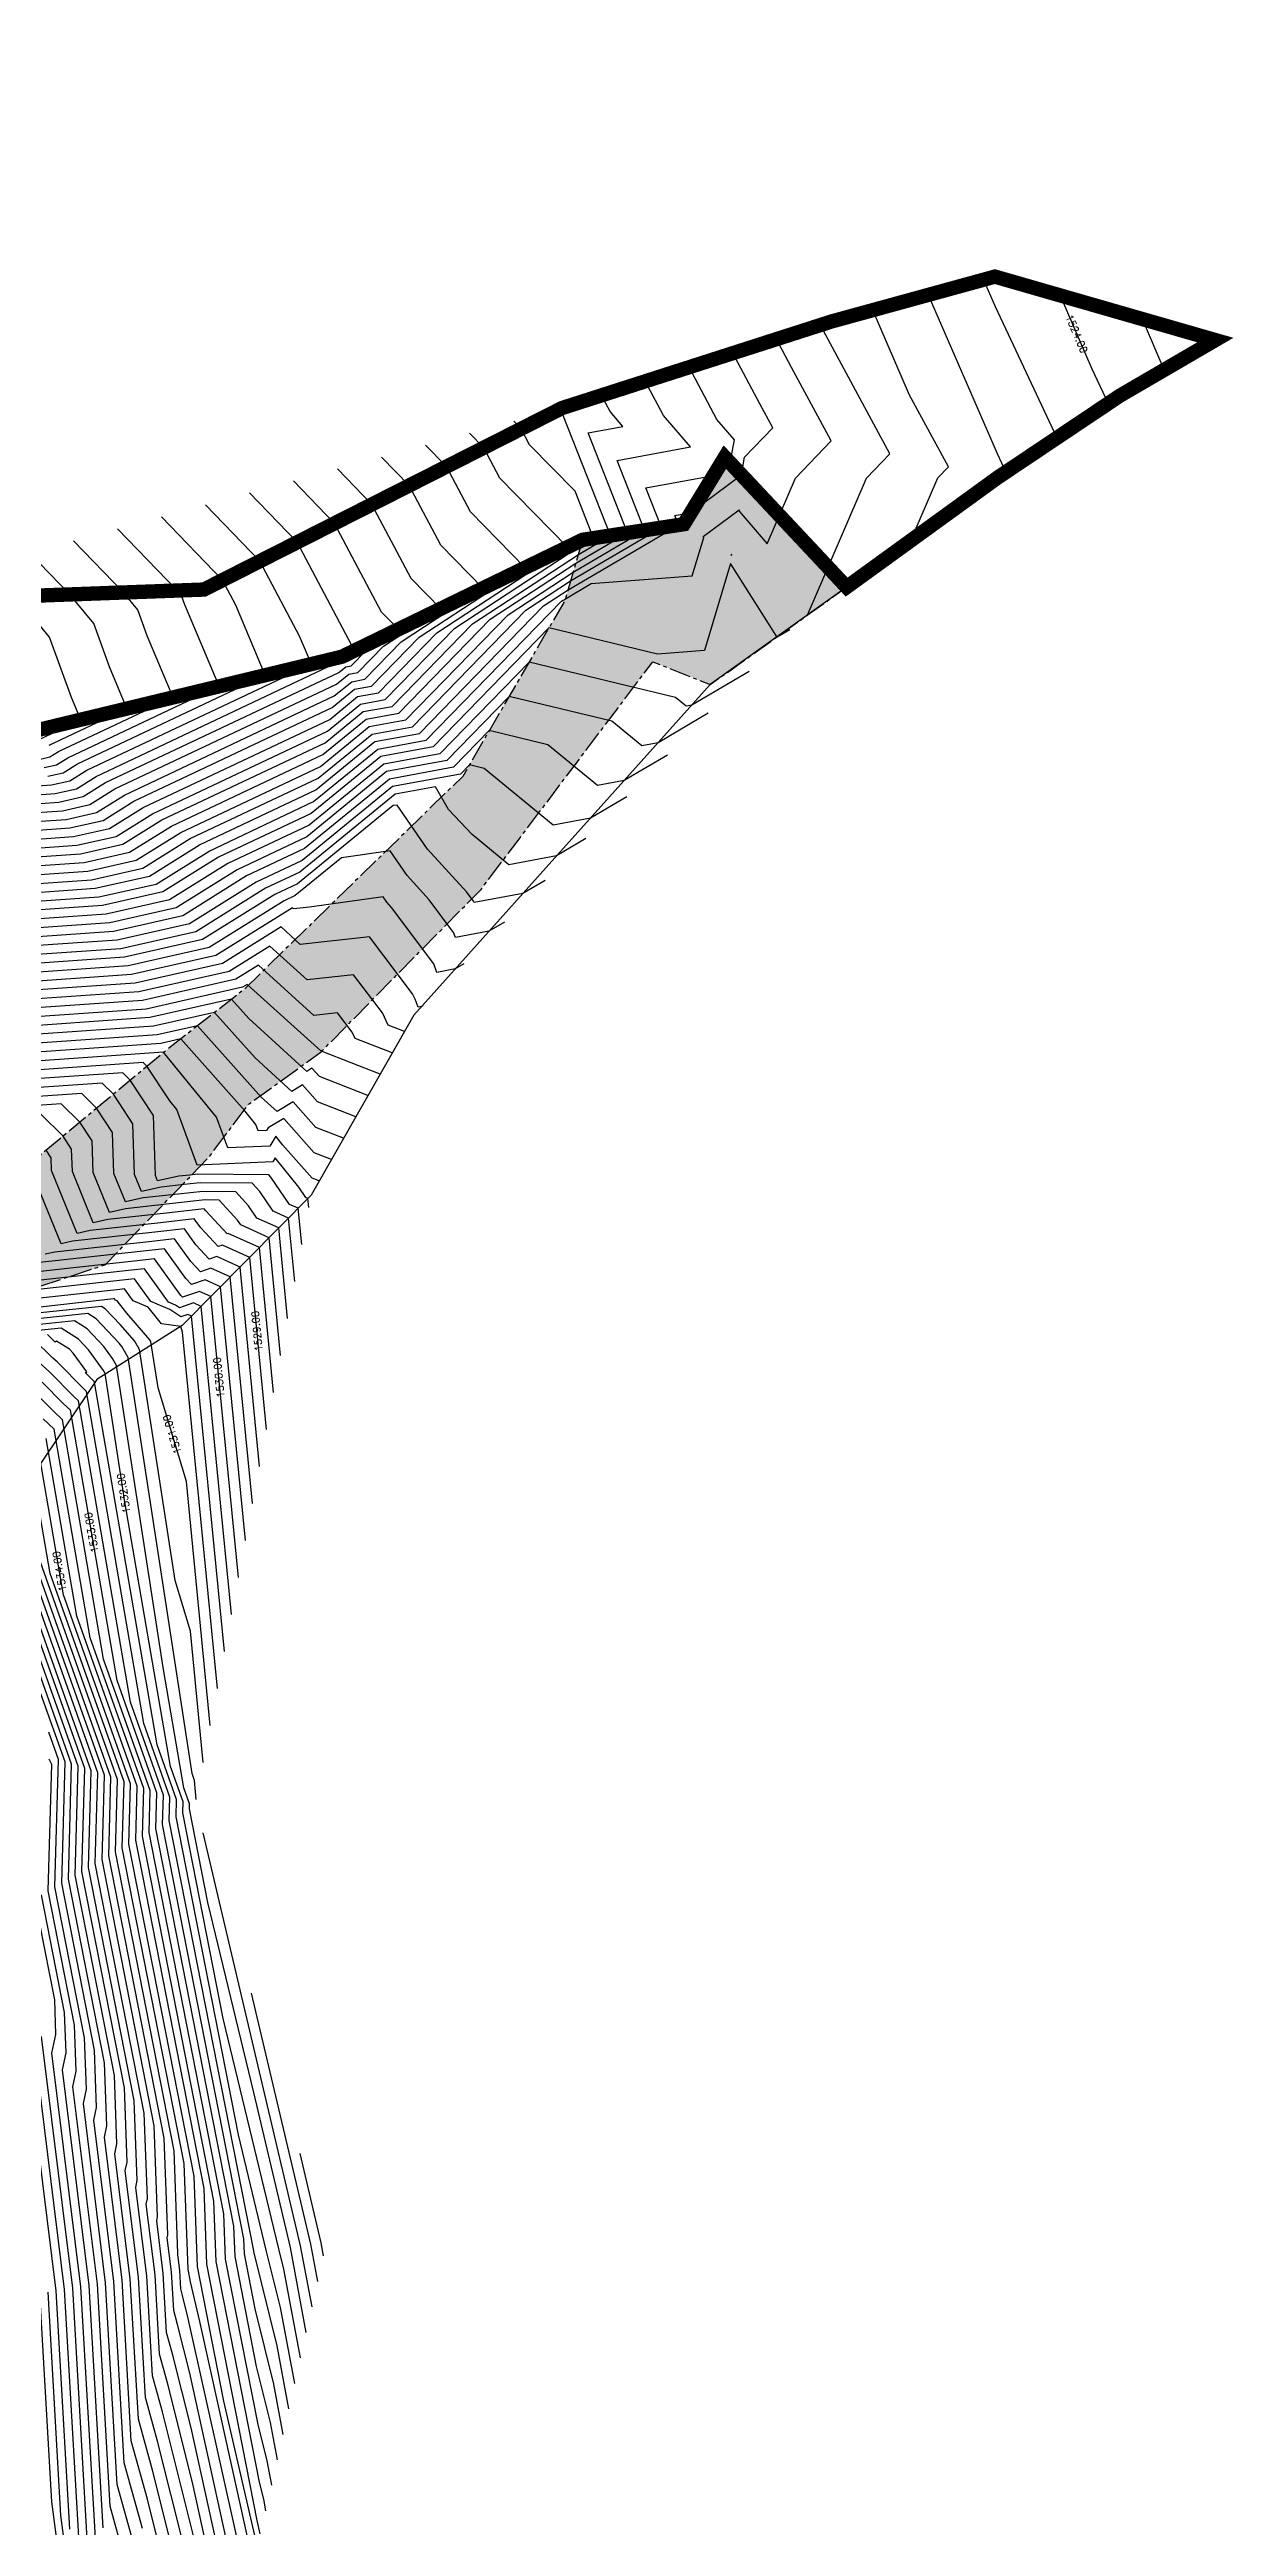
# Model space of a CAD drawing. Header units: metres. Extents: x 1097517 to 1097766, y 877052 to 877236.
# Drawn here: x 1097724.8 to 1097766.1, y 877140.7 to 877227 of the extents above; entities that cross this region are included whole.
import ezdxf

# ---------------------------------------------------------------- set-up
doc = ezdxf.new("R2010")
doc.units = ezdxf.units.M
doc.linetypes.add('CENTER2', pattern=[1.125, 0.75, -0.125, 0.125, -0.125])
doc.linetypes.add('DASHED', pattern=[0.75, 0.5, -0.25])
for name, color, linetype in [('C-TOPO-MAJR', 9, 'Continuous'), ('C-TOPO-MINR', 8, 'Continuous'), ('Via', 7, 'CENTER2')]:
    doc.layers.add(name, color=color, linetype=linetype)
doc.styles.get("Standard").update_dxf_attribs({"font": 'simplex.shx'})

msp = doc.modelspace()

# ---------------------------------------------------------------- hatches: boundary and pattern name
at = {"layer": 'Via', "transparency": 33554602}
h = msp.add_hatch(dxfattribs=at)
h.set_pattern_fill('AR-CONC', color=9, scale=0.01)
h.paths.add_polyline_path([(1097743.406, 877209.884), (1097742.789, 877207.774), (1097739.23, 877201.65), (1097731.624, 877194.237), (1097728.844, 877192.061), (1097723.938, 877187.976), (1097713.661, 877183.589), (1097708.774, 877180.942), (1097704.197, 877177.294), (1097702.283, 877175.792), (1097698.494, 877169.681), (1097697.048, 877167.117), (1097696.739, 877163), (1097696.405, 877157.375), (1097697.261, 877153.918), (1097698.725, 877142.966), (1097702.195, 877134.401), (1097704.278, 877131.959), (1097702.854, 877143.121), (1097701.527, 877147.394), (1097700.771, 877150.597), (1097699.626, 877157.377), (1097700.517, 877161.414), (1097700.209, 877165.197), (1097701.923, 877167.962), (1097702.662, 877170.388), (1097705.585, 877173.118), (1097707.902, 877176.215), (1097715.868, 877180.484), (1097721.42, 877182.884), (1097726.789, 877184.65), (1097730.424, 877188.426), (1097731.775, 877190.234), (1097734.3, 877192.055), (1097739.871, 877197.714), (1097745.847, 877205.636), (1097747.847, 877204.842), (1097752.597, 877208.238), (1097748.356, 877212.762), (1097746.929, 877210.428)])

# ---------------------------------------------------------------- linework, layer by layer
at = {"color": 7, "linetype": 'DASHED', "true_color": 0xf0f0f0, "const_width": 0.5, "elevation": 1540, "flags": 128}
msp.add_lwpolyline([(1097752.597, 877208.238), (1097757.845, 877212.044), (1097762.109, 877214.901), (1097765.432, 877216.837), (1097757.759, 877219.046), (1097752.07, 877217.484), (1097742.692, 877214.472), (1097730.221, 877208.152), (1097717.752, 877207.699), (1097699.58, 877208.171), (1097684.374, 877204.599), (1097671.585, 877204.296), (1097656.247, 877206.197), (1097634.311, 877207.796), (1097624.402, 877208.489), (1097612.512, 877219.361), (1097613.526, 877222.017), (1097614.217, 877223.918), (1097605.154, 877225.956), (1097599.413, 877226.657), (1097600.381, 877223.138), (1097605.528, 877219.999), (1097610.754, 877215.512), (1097615.313, 877211.011), (1097623.572, 877204.428), (1097634.053, 877203.423), (1097648.747, 877202.896), (1097665.209, 877201.516), (1097687.817, 877201.494), (1097702.372, 877204.916), (1097709.087, 877204.78), (1097724.138, 877203.189), (1097735.028, 877205.815), (1097743.406, 877209.884), (1097746.929, 877210.428), (1097748.356, 877212.762), (1097752.597, 877208.238)], dxfattribs=at)
at = {"color": 7, "true_color": 0xf0f0f0, "elevation": 1524.878, "flags": 128}
msp.add_lwpolyline([(1097634.053, 877203.423), (1097648.747, 877202.896), (1097665.209, 877201.516), (1097676.679, 877201.505), (1097687.817, 877201.494), (1097702.372, 877204.916), (1097709.087, 877204.78), (1097724.138, 877203.189), (1097735.028, 877205.815), (1097743.406, 877209.884), (1097746.929, 877210.428), (1097748.356, 877212.762), (1097752.597, 877208.238), (1097747.847, 877204.842), (1097737.529, 877193.34), (1097733.953, 877187.068), (1097729.469, 877182.53), (1097726.491, 877180.653), (1097717.986, 877167.963), (1097718.674, 877156.953), (1097720.55, 877148.199), (1097723.179, 877131.191)], dxfattribs=at)
at = {"layer": 'C-TOPO-MAJR', "color": 32, "linetype": 'Continuous', "lineweight": -3, "flags": 128}
for points, elevation in [([(1097760.035, 877218.391), (1097761.127, 877215.836), (1097761.696, 877214.624)], 1524), ([(1097751.221, 877207.24), (1097753.292, 877212.034), (1097754.102, 877212.874), (1097751.787, 877217.158), (1097751.68, 877217.359)], 1523), ([(1097723.658, 877198.176), (1097726.184, 877198.352), (1097727.865, 877198.732), (1097729.417, 877199.7), (1097734.281, 877201.997), (1097735.974, 877203.381), (1097737.248, 877203.615), (1097740.81, 877207.274), (1097743.077, 877208.76), (1097745.561, 877210.217), (1097744.603, 877212.648), (1097747.161, 877213.123), (1097746.222, 877214.208), (1097745.586, 877215.402)], 1522), ([(1097723.777, 877199.42), (1097725.676, 877199.552), (1097726.94, 877199.838), (1097728.107, 877200.566), (1097734.601, 877203.633), (1097735.568, 877204.424), (1097736.297, 877204.557), (1097738.333, 877206.649), (1097742.876, 877209.627), (1097740.528, 877212.027), (1097739.964, 877213.09), (1097739.473, 877213.598)], 1521), ([(1097723.896, 877200.664), (1097725.168, 877200.752), (1097726.016, 877200.944), (1097726.797, 877201.431), (1097734.921, 877205.269), (1097735.163, 877205.467), (1097735.346, 877205.5), (1097735.855, 877206.024), (1097736.993, 877206.769), (1097736.405, 877207.37), (1097734.768, 877210.456), (1097733.343, 877211.933)], 1520), ([(1097724.661, 877201.953), (1097725.091, 877202.05), (1097725.487, 877202.297), (1097730.752, 877204.784), (1097729.563, 877207.615), (1097729.454, 877207.915), (1097729.287, 877208.118), (1097727.212, 877210.268)], 1519), ([(1097750.618, 877206.752), (1097750.175, 877206.492), (1097748.555, 877209.061), (1097747.652, 877206.03), (1097746.016, 877205.903), (1097742.232, 877206.816), (1097738.199, 877202.672), (1097736.379, 877202.338), (1097733.96, 877200.361), (1097730.726, 877198.834), (1097728.79, 877197.626), (1097726.691, 877197.151), (1097723.538, 877196.932)], 1523), ([(1097744.942, 877200.936), (1097743.676, 877200.193), (1097742.377, 877199.954), (1097739.976, 877201.926), (1097739.463, 877202.05), (1097739.15, 877201.729), (1097736.784, 877201.295), (1097733.64, 877198.726), (1097732.036, 877197.968), (1097729.715, 877196.52), (1097727.199, 877195.951), (1097723.419, 877195.687)], 1524), ([(1097739.266, 877195.12), (1097738.969, 877194.946), (1097738.325, 877194.827), (1097738.22, 877195.127), (1097736.755, 877197.088), (1097736.588, 877197.27), (1097736.461, 877197.456), (1097733.903, 877197.097), (1097733.34, 877197.037), (1097733.3, 877197.073), (1097730.64, 877195.414), (1097727.706, 877194.751), (1097723.3, 877194.443)], 1525), ([(1097736.353, 877191.278), (1097734.337, 877192.07), (1097734.334, 877192.076), (1097734.318, 877192.097), (1097734.292, 877192.095), (1097731.725, 877194.408), (1097731.565, 877194.308), (1097728.214, 877193.551), (1097723.181, 877193.199)], 1526), ([(1097734.659, 877188.307), (1097734.056, 877188.544), (1097732.999, 877189.738), (1097732.46, 877189.415), (1097732.406, 877189.327), (1097732.112, 877189.314), (1097732.032, 877189.53), (1097731.646, 877190.003), (1097729.413, 877192.507), (1097728.722, 877192.35), (1097723.062, 877191.955)], 1527), ([(1097733.382, 877184.065), (1097733.166, 877186.272), (1097732.634, 877186.513), (1097732.166, 877187.202), (1097731.907, 877187.483), (1097730.095, 877187.502), (1097729.53, 877187.438), (1097728.729, 877187.35), (1097728.048, 877187.2), (1097727.81, 877187.785), (1097727.752, 877189.55), (1097727.07, 877190.584), (1097726.682, 877190.972), (1097722.942, 877190.711)], 1528), ([(1097732.403, 877178.913), (1097731.816, 877184.906), (1097730.868, 877185.335), (1097730.719, 877185.284), (1097730.111, 877185.935), (1097729.887, 877186.244), (1097728.716, 877186.112), (1097726.261, 877185.842), (1097725.809, 877185.742), (1097724.92, 877187.928), (1097724.906, 877188.375), (1097724.733, 877188.638)], 1529), ([(1097731.423, 877173.761), (1097730.466, 877183.54), (1097730.063, 877183.722), (1097729.476, 877183.518), (1097729.417, 877183.581), (1097728.497, 877184.853), (1097727.901, 877184.786), (1097723.792, 877184.333)], 1530), ([(1097730.444, 877168.609), (1097729.613, 877177.098), (1097728.626, 877180.361), (1097728.376, 877181.98), (1097728.342, 877182.04), (1097727.538, 877182.958), (1097727.2, 877183.391), (1097727.14, 877183.415), (1097727.106, 877183.462), (1097727.087, 877183.46), (1097724.519, 877183.177)], 1531), ([(1097733.585, 877146.596), (1097733.006, 877149.682), (1097732.831, 877150.39), (1097730.889, 877158.407), (1097729.484, 877165.568), (1097729.495, 877165.958), (1097729.06, 877167.185), (1097727.472, 877176.401), (1097726.784, 877180.859), (1097726.725, 877180.963), (1097726.205, 877181.69), (1097725.851, 877182.062), (1097725.247, 877182.443), (1097724.464, 877182.361)], 1532), ([(1097732.782, 877143.048), (1097732.539, 877144.343), (1097732.056, 877146.292), (1097731.304, 877150.125), (1097731.264, 877151.176), (1097728.548, 877165.026), (1097728.582, 877166.266), (1097727.197, 877170.171), (1097725.575, 877179.583), (1097725.338, 877179.806), (1097724.589, 877180.566)], 1533), ([(1097731.997, 877140.418), (1097730.916, 877145.086), (1097729.996, 877149.772), (1097729.878, 877152.927), (1097727.612, 877164.483), (1097727.669, 877166.575), (1097725.334, 877173.157), (1097724.453, 877178.272)], 1534), ([(1097730.65, 877140.202), (1097729.774, 877144.161), (1097729.13, 877146.74), (1097728.923, 877147.484), (1097728.806, 877149.539), (1097728.579, 877151.365), (1097728.61, 877151.51), (1097728.492, 877154.678), (1097726.676, 877163.94), (1097726.757, 877166.883), (1097723.471, 877176.144)], 1535), ([(1097729.126, 877139.91), (1097728.433, 877142.688), (1097727.94, 877144.459), (1097727.66, 877149.353), (1097727.12, 877153.7), (1097727.195, 877154.046), (1097727.106, 877156.429), (1097725.739, 877163.398), (1097725.844, 877167.191), (1097724.002, 877172.381)], 1536), ([(1097727.472, 877139.582), (1097726.957, 877141.434), (1097726.515, 877149.167), (1097725.661, 877156.035), (1097725.78, 877156.581), (1097725.72, 877158.18), (1097724.803, 877162.855), (1097724.924, 877167.253), (1097724.838, 877167.436)], 1537), ([(1097725.874, 877140.157), (1097725.369, 877148.981), (1097724.202, 877158.371)], 1538), ([(1097734.387, 877150.144), (1097734.301, 877150.604), (1097733.568, 877153.715)], 1531)]:
    msp.add_lwpolyline(points, dxfattribs=dict(at, elevation=elevation))
at = {"layer": 'C-TOPO-MAJR', "color": 32, "linetype": 'Continuous', "lineweight": -3, "elevation": 1523, "flags": 128}
msp.add_lwpolyline([(1097748.573, 877209.366), (1097748.593, 877209.343), (1097748.593, 877209.381), (1097748.573, 877209.366)], close=True, dxfattribs=at)
at = {"layer": 'C-TOPO-MINR', "color": 8, "linetype": 'Continuous', "lineweight": -3, "flags": 128}
for points, elevation in [([(1097757.365, 877218.938), (1097757.772, 877218.002), (1097759.916, 877213.432)], 1523.75), ([(1097754.829, 877209.857), (1097755.772, 877212.04), (1097756.141, 877212.422), (1097754.789, 877214.922), (1097753.506, 877217.878)], 1523.25), ([(1097755.436, 877218.408), (1097757.835, 877212.883), (1097758.137, 877212.24)], 1523.5), ([(1097763.65, 877215.799), (1097762.893, 877217.568)], 1524.25), ([(1097723.568, 877197.243), (1097726.564, 877197.452), (1097728.559, 877197.902), (1097730.399, 877199.05), (1097734.04, 877200.77), (1097736.277, 877202.598), (1097737.961, 877202.908), (1097742.668, 877207.743), (1097742.807, 877207.834), (1097743.707, 877208.362), (1097747.224, 877208.635), (1097747.621, 877209.969), (1097747.599, 877209.995), (1097748.858, 877210.925), (1097748.858, 877210.881), (1097749.826, 877209.745), (1097750.813, 877212.029), (1097752.063, 877213.327), (1097750.68, 877215.886), (1097750.157, 877216.869)], 1522.75), ([(1097723.598, 877197.554), (1097726.437, 877197.752), (1097728.328, 877198.179), (1097730.071, 877199.267), (1097734.12, 877201.179), (1097736.176, 877202.859), (1097737.723, 877203.143), (1097742.048, 877207.587), (1097742.897, 877208.143), (1097746.744, 877210.399), (1097746.615, 877210.728), (1097747.176, 877210.832), (1097748.935, 877212.144), (1097749.044, 877212.761), (1097750.025, 877213.779), (1097749.574, 877214.614), (1097748.633, 877216.38)], 1522.5), ([(1097723.628, 877197.865), (1097726.311, 877198.052), (1097728.096, 877198.455), (1097729.744, 877199.483), (1097734.201, 877201.588), (1097736.075, 877203.12), (1097737.486, 877203.379), (1097741.429, 877207.431), (1097742.987, 877208.452), (1097746.152, 877210.308), (1097745.609, 877211.688), (1097747.967, 877212.125), (1097748.547, 877212.558), (1097748.689, 877213.365), (1097748.079, 877214.07), (1097747.11, 877215.891)], 1522.25), ([(1097723.687, 877198.487), (1097726.057, 877198.652), (1097727.634, 877199.008), (1097729.089, 877199.916), (1097734.361, 877202.406), (1097735.872, 877203.641), (1097737.01, 877203.85), (1097740.19, 877207.118), (1097743.168, 877209.069), (1097744.969, 877210.125), (1097743.597, 877213.608), (1097744.809, 877213.833), (1097744.364, 877214.347), (1097744.063, 877214.912)], 1521.75), ([(1097723.717, 877198.798), (1097725.93, 877198.952), (1097727.403, 877199.285), (1097728.762, 877200.133), (1097734.441, 877202.815), (1097735.771, 877203.902), (1097736.772, 877204.086), (1097739.571, 877206.962), (1097743.258, 877209.378), (1097744.377, 877210.034), (1097742.733, 877214.208), (1097742.589, 877214.356), (1097742.562, 877214.406), (1097742.539, 877214.43)], 1521.5), ([(1097723.747, 877199.109), (1097725.803, 877199.252), (1097727.172, 877199.561), (1097728.434, 877200.349), (1097734.521, 877203.224), (1097735.67, 877204.163), (1097736.535, 877204.322), (1097738.952, 877206.805), (1097743.348, 877209.686), (1097743.785, 877209.942), (1097743.143, 877211.572), (1097741.558, 877213.191), (1097741.263, 877213.748), (1097741.006, 877214.014)], 1521.25), ([(1097723.807, 877199.731), (1097725.549, 877199.852), (1097726.709, 877200.114), (1097727.779, 877200.782), (1097734.681, 877204.042), (1097735.467, 877204.684), (1097736.059, 877204.793), (1097737.713, 877206.493), (1097741.406, 877208.912), (1097739.497, 877210.863), (1097738.665, 877212.431), (1097737.941, 877213.182)], 1520.75), ([(1097723.836, 877200.042), (1097725.422, 877200.152), (1097726.478, 877200.391), (1097727.452, 877200.998), (1097734.761, 877204.451), (1097735.366, 877204.945), (1097735.821, 877205.029), (1097737.094, 877206.336), (1097739.935, 877208.198), (1097738.466, 877209.699), (1097737.366, 877211.773), (1097736.408, 877212.765)], 1520.5), ([(1097723.866, 877200.353), (1097725.295, 877200.452), (1097726.247, 877200.667), (1097727.124, 877201.215), (1097734.841, 877204.86), (1097735.265, 877205.206), (1097735.583, 877205.264), (1097736.475, 877206.18), (1097738.464, 877207.484), (1097737.436, 877208.535), (1097736.067, 877211.115), (1097734.875, 877212.349)], 1520.25), ([(1097672.59, 877190.301), (1097672.692, 877190.208), (1097672.713, 877190.144), (1097672.582, 877189.745), (1097674.744, 877190.04), (1097684.268, 877192.926), (1097685.191, 877193.565), (1097686.956, 877193.466), (1097691.147, 877194.522), (1097698.255, 877197.772), (1097700.021, 877198.335), (1097704.8, 877199.703), (1097709.698, 877200.511), (1097712.823, 877200.476), (1097720.364, 877201.653), (1097723.956, 877201.286), (1097724.915, 877201.353), (1097725.553, 877201.497), (1097726.142, 877201.864), (1097733.962, 877205.558), (1097733.553, 877206.532), (1097732.17, 877209.14), (1097730.277, 877211.1)], 1519.5), ([(1097723.926, 877200.975), (1097725.042, 877201.052), (1097725.784, 877201.22), (1097726.469, 877201.648), (1097735.001, 877205.678), (1097735.062, 877205.727), (1097735.108, 877205.736), (1097735.236, 877205.868), (1097735.522, 877206.055), (1097735.374, 877206.206), (1097733.469, 877209.798), (1097731.81, 877211.517)], 1519.75), ([(1097724.788, 877201.653), (1097725.322, 877201.773), (1097725.815, 877202.081), (1097732.357, 877205.171), (1097731.332, 877207.612), (1097730.871, 877208.481), (1097728.744, 877210.684)], 1519.25), ([(1097724.832, 877202.73), (1097727.541, 877204.01), (1097726.929, 877205.466), (1097726.384, 877206.967), (1097725.549, 877207.982), (1097724.146, 877209.436)], 1518.5), ([(1097724.534, 877202.253), (1097724.859, 877202.326), (1097725.16, 877202.514), (1097729.146, 877204.397), (1097728.246, 877206.541), (1097727.919, 877207.441), (1097727.418, 877208.05), (1097725.679, 877209.852)], 1518.75), ([(1097724.505, 877202.947), (1097725.936, 877203.623), (1097725.613, 877204.392), (1097724.849, 877206.494), (1097723.68, 877207.914)], 1518.25), ([(1097749.199, 877205.298), (1097747.207, 877204.128), (1097747.007, 877204.092), (1097746.639, 877204.394), (1097741.54, 877205.625), (1097738.437, 877202.436), (1097736.48, 877202.077), (1097733.88, 877199.952), (1097731.054, 877198.617), (1097729.021, 877197.349), (1097726.818, 877196.851), (1097723.509, 877196.62)], 1523.25), ([(1097747.78, 877203.844), (1097746.03, 877202.817), (1097745.464, 877202.712), (1097744.418, 877203.572), (1097740.847, 877204.433), (1097738.675, 877202.201), (1097736.581, 877201.816), (1097733.8, 877199.543), (1097731.381, 877198.401), (1097729.253, 877197.073), (1097726.945, 877196.551), (1097723.479, 877196.309)], 1523.5), ([(1097746.361, 877202.39), (1097744.853, 877201.505), (1097743.921, 877201.333), (1097742.197, 877202.749), (1097740.155, 877203.242), (1097738.912, 877201.965), (1097736.682, 877201.555), (1097733.72, 877199.135), (1097731.709, 877198.184), (1097729.484, 877196.796), (1097727.072, 877196.251), (1097723.449, 877195.998)], 1523.75), ([(1097742.104, 877198.028), (1097741.323, 877197.569), (1097739.626, 877197.257), (1097739.61, 877197.305), (1097739.378, 877197.615), (1097738.004, 877199.117), (1097736.954, 877200.65), (1097736.811, 877200.63), (1097733.48, 877197.908), (1097732.691, 877197.535), (1097730.177, 877195.967), (1097727.453, 877195.351), (1097723.36, 877195.065)], 1524.5), ([(1097743.523, 877199.482), (1097742.5, 877198.881), (1097740.834, 877198.575), (1097739.56, 877199.621), (1097738.734, 877200.491), (1097738.278, 877201.29), (1097736.885, 877201.034), (1097733.56, 877198.317), (1097732.364, 877197.752), (1097729.946, 877196.243), (1097727.326, 877195.651), (1097723.389, 877195.376)], 1524.25), ([(1097740.685, 877196.574), (1097740.146, 877196.257), (1097738.976, 877196.042), (1097738.915, 877196.216), (1097738.066, 877197.351), (1097737.296, 877198.194), (1097736.708, 877199.053), (1097735.011, 877198.815), (1097733.4, 877197.499), (1097733.019, 877197.319), (1097730.409, 877195.69), (1097727.58, 877195.051), (1097723.33, 877194.754)], 1524.75), ([(1097737.847, 877193.666), (1097737.793, 877193.634), (1097737.675, 877193.612), (1097737.575, 877193.895), (1097737.488, 877194.082), (1097735.99, 877196.059), (1097733.578, 877195.801), (1097732.906, 877196.407), (1097730.871, 877195.137), (1097727.833, 877194.451), (1097723.27, 877194.132)], 1525.25), ([(1097737.2, 877192.764), (1097736.637, 877192.985), (1097736.436, 877193.414), (1097735.432, 877194.738), (1097733.816, 877194.566), (1097732.512, 877195.74), (1097731.102, 877194.861), (1097727.96, 877194.151), (1097723.24, 877193.821)], 1525.5), ([(1097736.777, 877192.021), (1097735.487, 877192.527), (1097735.385, 877192.745), (1097734.875, 877193.418), (1097734.054, 877193.33), (1097732.119, 877195.074), (1097731.334, 877194.584), (1097728.087, 877193.851), (1097723.211, 877193.51)], 1525.75), ([(1097735.93, 877190.535), (1097734.24, 877191.198), (1097733.983, 877191.49), (1097733.8, 877191.38), (1097731.785, 877193.22), (1097731.185, 877193.893), (1097728.341, 877193.25), (1097723.151, 877192.888)], 1526.25), ([(1097735.083, 877189.05), (1097734.117, 877189.429), (1097733.327, 877190.322), (1097732.766, 877189.986), (1097732.217, 877190.487), (1097730.004, 877192.969), (1097728.595, 877192.65), (1097723.091, 877192.266)], 1526.75), ([(1097735.506, 877189.793), (1097734.179, 877190.314), (1097733.655, 877190.906), (1097733.283, 877190.683), (1097732.001, 877191.854), (1097730.594, 877193.431), (1097728.468, 877192.95), (1097723.121, 877192.577)], 1526.5), ([(1097734.236, 877187.564), (1097733.994, 877187.659), (1097732.973, 877188.813), (1097732.723, 877189.125), (1097732.514, 877188.779), (1097731.052, 877188.716), (1097730.657, 877189.789), (1097728.851, 877192.002), (1097728.823, 877192.043), (1097728.818, 877192.048), (1097723.032, 877191.644)], 1527.25), ([(1097733.627, 877185.352), (1097733.504, 877186.613), (1097733.2, 877186.751), (1097732.554, 877187.701), (1097732.486, 877187.775), (1097730.006, 877187.8), (1097729.733, 877187.77), (1097729.346, 877187.727), (1097728.607, 877187.564), (1097728.532, 877187.75), (1097728.463, 877189.843), (1097727.654, 877191.07), (1097727.394, 877191.331), (1097722.972, 877191.022)], 1527.75), ([(1097733.872, 877186.64), (1097733.841, 877186.955), (1097733.765, 877186.989), (1097733.524, 877187.344), (1097732.704, 877188.367), (1097732.622, 877188.232), (1097729.992, 877188.118), (1097729.281, 877190.049), (1097729.032, 877190.354), (1097728.239, 877191.557), (1097728.106, 877191.689), (1097723.002, 877191.333)], 1527.5), ([(1097732.892, 877181.489), (1097732.491, 877185.589), (1097731.503, 877186.036), (1097731.389, 877186.204), (1097730.749, 877186.899), (1097730.271, 877186.904), (1097729.123, 877186.775), (1097727.495, 877186.596), (1097726.929, 877186.471), (1097726.365, 877187.856), (1097726.329, 877188.963), (1097725.901, 877189.611), (1097725.257, 877190.255), (1097722.883, 877190.089)], 1528.5), ([(1097733.137, 877182.777), (1097732.829, 877185.93), (1097732.069, 877186.275), (1097731.778, 877186.703), (1097731.328, 877187.191), (1097730.183, 877187.203), (1097729.326, 877187.107), (1097728.112, 877186.973), (1097727.488, 877186.835), (1097727.087, 877187.821), (1097727.04, 877189.256), (1097726.486, 877190.097), (1097725.97, 877190.614), (1097722.913, 877190.4)], 1528.25), ([(1097732.647, 877180.201), (1097732.154, 877185.247), (1097731.069, 877185.739), (1097731.029, 877185.725), (1097730.285, 877186.523), (1097730.235, 877186.591), (1097728.919, 877186.444), (1097726.878, 877186.219), (1097726.369, 877186.106), (1097725.643, 877187.892), (1097725.617, 877188.669), (1097725.317, 877189.124), (1097724.545, 877189.896)], 1528.75), ([(1097732.158, 877177.625), (1097731.479, 877184.564), (1097730.667, 877184.932), (1097730.408, 877184.842), (1097729.938, 877185.346), (1097729.54, 877185.896), (1097728.512, 877185.781), (1097725.644, 877185.465), (1097725.25, 877185.378), (1097724.198, 877187.963)], 1529.25), ([(1097731.668, 877175.049), (1097730.804, 877183.881), (1097730.264, 877184.126), (1097729.787, 877183.959), (1097729.591, 877184.17), (1097728.844, 877185.201), (1097728.105, 877185.118), (1097724.409, 877184.711)], 1529.75), ([(1097731.913, 877176.337), (1097731.141, 877184.223), (1097730.465, 877184.529), (1097730.097, 877184.401), (1097729.764, 877184.758), (1097729.192, 877185.548), (1097728.308, 877185.449), (1097725.026, 877185.088), (1097724.69, 877185.013)], 1529.5), ([(1097730.934, 877171.185), (1097729.792, 877182.856), (1097729.661, 877182.916), (1097729.421, 877182.832), (1097729.038, 877183.096), (1097728.374, 877183.366), (1097727.801, 877184.158), (1097727.494, 877184.123), (1097722.558, 877183.579)], 1530.5), ([(1097731.178, 877172.473), (1097730.129, 877183.198), (1097729.862, 877183.319), (1097729.371, 877183.148), (1097729.232, 877183.243), (1097728.991, 877183.341), (1097728.149, 877184.505), (1097727.698, 877184.455), (1097723.175, 877183.956)], 1530.25), ([(1097730.689, 877169.897), (1097729.475, 877182.301), (1097729.414, 877182.503), (1097728.742, 877182.589), (1097728.285, 877183.176), (1097727.757, 877183.39), (1097727.453, 877183.81), (1097727.291, 877183.792), (1097721.941, 877183.202)], 1530.75), ([(1097730.199, 877167.321), (1097729.752, 877171.894), (1097729.219, 877173.652), (1097727.978, 877181.7), (1097727.809, 877181.995), (1097727.307, 877182.568), (1097726.788, 877183.113), (1097726.653, 877183.198), (1097722.267, 877182.739)], 1531.25), ([(1097729.954, 877166.033), (1097729.89, 877166.691), (1097729.813, 877166.944), (1097727.58, 877181.42), (1097727.359, 877181.805), (1097727.275, 877181.922), (1097726.476, 877182.763), (1097726.184, 877182.947), (1097722.999, 877182.613)], 1531.5), ([(1097733.785, 877147.483), (1097733.231, 877150.439), (1097731.959, 877155.836), (1097730.356, 877162.452), (1097729.718, 877165.704), (1097729.723, 877165.881), (1097729.526, 877166.438), (1097728.804, 877170.624), (1097727.182, 877181.14), (1097727.042, 877181.384), (1097726.74, 877181.806), (1097726.163, 877182.412), (1097725.716, 877182.695), (1097723.732, 877182.487)], 1531.75), ([(1097733.183, 877144.822), (1097732.773, 877147.013), (1097731.958, 877150.302), (1097731.954, 877150.318), (1097729.016, 877165.297), (1097729.039, 877166.112), (1097728.128, 877168.678), (1097726.136, 877180.239), (1097726.044, 877180.325), (1097725.113, 877181.27), (1097724.966, 877181.401), (1097724.279, 877182.07)], 1532.5), ([(1097733.384, 877145.709), (1097732.889, 877148.348), (1097732.394, 877150.346), (1097731.421, 877154.363), (1097729.25, 877165.433), (1097729.267, 877166.035), (1097728.594, 877167.931), (1097726.417, 877180.566), (1097726.398, 877180.585), (1097726.093, 877180.894), (1097726.133, 877180.9), (1097726.14, 877180.916), (1097725.67, 877181.574), (1097725.538, 877181.712), (1097725.094, 877181.992), (1097725.048, 877181.955), (1097724.771, 877182.225)], 1532.25), ([(1097732.983, 877143.935), (1097732.656, 877145.678), (1097732.006, 877148.301), (1097731.63, 877150.214), (1097731.611, 877150.738), (1097728.782, 877165.161), (1097728.81, 877166.189), (1097727.663, 877169.424), (1097725.856, 877179.911), (1097725.691, 877180.066), (1097724.851, 877180.918), (1097724.358, 877181.359)], 1532.75), ([(1097732.582, 877142.16), (1097732.423, 877143.008), (1097732.107, 877144.283), (1097730.977, 877150.037), (1097730.918, 877151.614), (1097728.314, 877164.89), (1097728.354, 877166.343), (1097726.731, 877170.918), (1097725.294, 877179.255), (1097724.985, 877179.547), (1097724.328, 877180.213)], 1533.25), ([(1097732.381, 877141.273), (1097732.306, 877141.673), (1097732.157, 877142.274), (1097730.65, 877149.949), (1097730.571, 877152.051), (1097728.08, 877164.754), (1097728.126, 877166.42), (1097726.265, 877171.664), (1097725.014, 877178.927), (1097724.631, 877179.288)], 1533.5), ([(1097732.182, 877140.476), (1097732.077, 877140.931), (1097730.323, 877149.86), (1097730.225, 877152.489), (1097727.846, 877164.619), (1097727.898, 877166.498), (1097725.8, 877172.411), (1097724.733, 877178.599)], 1533.75), ([(1097731.736, 877140.362), (1097730.076, 877147.858), (1097729.756, 877149.242), (1097729.669, 877149.683), (1097729.532, 877153.365), (1097727.378, 877164.347), (1097727.441, 877166.652), (1097724.868, 877173.904), (1097724.172, 877177.944)], 1534.25), ([(1097730.289, 877140.149), (1097729.821, 877142.258), (1097728.956, 877145.727), (1097728.677, 877146.728), (1097728.519, 877149.493), (1097728.214, 877151.949), (1097728.256, 877152.144), (1097728.146, 877155.116), (1097726.441, 877163.805), (1097726.528, 877166.96), (1097723.183, 877176.39)], 1535.25), ([(1097729.869, 877140.354), (1097728.782, 877144.714), (1097728.432, 877145.971), (1097728.233, 877149.446), (1097727.849, 877152.532), (1097727.903, 877152.778), (1097727.799, 877155.554), (1097726.207, 877163.669), (1097726.3, 877167.037), (1097723.456, 877175.054)], 1535.5), ([(1097731.012, 877140.255), (1097729.726, 877146.065), (1097729.304, 877147.753), (1097729.169, 877148.24), (1097729.092, 877149.586), (1097728.943, 877150.781), (1097728.964, 877150.876), (1097728.839, 877154.24), (1097726.91, 877164.076), (1097726.985, 877166.806), (1097723.937, 877175.397)], 1534.75), ([(1097731.374, 877140.309), (1097729.678, 877147.968), (1097729.479, 877148.766), (1097729.415, 877148.996), (1097729.378, 877149.632), (1097729.308, 877150.197), (1097729.318, 877150.242), (1097729.185, 877153.802), (1097727.144, 877164.212), (1097727.213, 877166.729), (1097724.402, 877174.65)], 1534.5), ([(1097729.529, 877140.006), (1097728.607, 877143.701), (1097728.186, 877145.215), (1097727.947, 877149.4), (1097727.485, 877153.116), (1097727.549, 877153.412), (1097727.453, 877155.991), (1097725.973, 877163.533), (1097726.072, 877167.114), (1097723.729, 877173.718)], 1535.75), ([(1097728.723, 877139.815), (1097728.259, 877141.675), (1097727.694, 877143.703), (1097727.374, 877149.307), (1097726.755, 877154.284), (1097726.841, 877154.679), (1097726.759, 877156.867), (1097725.505, 877163.262), (1097725.616, 877167.268), (1097724.276, 877171.045)], 1536.25), ([(1097728.084, 877140.662), (1097727.449, 877142.947), (1097727.087, 877149.26), (1097726.39, 877154.868), (1097726.487, 877155.313), (1097726.413, 877157.305), (1097725.271, 877163.126), (1097725.388, 877167.345), (1097724.549, 877169.708)], 1536.5), ([(1097727.91, 877139.649), (1097727.203, 877142.19), (1097726.801, 877149.214), (1097726.026, 877155.451), (1097726.133, 877155.947), (1097726.066, 877157.742), (1097725.037, 877162.991), (1097725.159, 877167.422), (1097724.822, 877168.372)], 1536.75), ([(1097733.986, 877148.37), (1097733.588, 877150.494), (1097730.196, 877164.879)], 1531.5), ([(1097726.711, 877140.678), (1097726.228, 877149.121), (1097725.296, 877156.619), (1097725.426, 877157.215), (1097725.373, 877158.618), (1097724.569, 877162.719)], 1537.25), ([(1097726.466, 877139.922), (1097725.942, 877149.074), (1097724.932, 877157.203), (1097725.072, 877157.849), (1097725.027, 877159.056), (1097724.335, 877162.584)], 1537.5), ([(1097734.187, 877149.257), (1097733.944, 877150.549), (1097731.882, 877159.297)], 1531.25), ([(1097725.558, 877140.635), (1097725.083, 877148.935), (1097723.837, 877158.954)], 1538.25), ([(1097726.19, 877139.679), (1097725.656, 877149.028), (1097724.567, 877157.787)], 1537.75), ([(1097725.496, 877137.303), (1097724.925, 877141.59), (1097724.51, 877148.842)], 1538.75), ([(1097725.683, 877137.796), (1097725.241, 877141.113), (1097724.796, 877148.888)], 1538.5)]:
    msp.add_lwpolyline(points, dxfattribs=dict(at, elevation=elevation))
at = {"layer": 'Via', "color": 7, "true_color": 0xf0f0f0, "elevation": 1540, "flags": 128}
msp.add_lwpolyline([(1097743.406, 877209.884), (1097742.789, 877207.774), (1097739.23, 877201.65), (1097731.624, 877194.237), (1097728.844, 877192.061), (1097723.938, 877187.976), (1097713.661, 877183.589), (1097708.774, 877180.942), (1097704.197, 877177.294), (1097702.283, 877175.792), (1097698.494, 877169.681), (1097697.048, 877167.117), (1097696.739, 877163), (1097696.405, 877157.375), (1097697.261, 877153.918), (1097698.725, 877142.966), (1097702.195, 877134.401), (1097704.278, 877131.959), (1097702.854, 877143.121), (1097701.527, 877147.394), (1097700.771, 877150.597), (1097699.626, 877157.377), (1097700.517, 877161.414), (1097700.209, 877165.197), (1097701.923, 877167.962), (1097702.662, 877170.388), (1097705.585, 877173.118), (1097707.902, 877176.215), (1097715.868, 877180.484), (1097721.42, 877182.884), (1097726.789, 877184.65), (1097730.424, 877188.426), (1097731.775, 877190.234), (1097734.3, 877192.055), (1097739.871, 877197.714), (1097745.847, 877205.636), (1097747.847, 877204.842), (1097752.597, 877208.238), (1097748.356, 877212.762), (1097746.929, 877210.428), (1097743.406, 877209.884)], dxfattribs=at)

# ---------------------------------------------------------------- texts
at = {"layer": 'C-TOPO-MAJR', "color": 7, "linetype": 'Continuous', "lineweight": -3, "true_color": 0xf0f0f0, "char_height": 0.254, "attachment_point": 5}
for s, insert, rotation in [('1524.00', (1097760.606, 877217.055, 1524), 293.15946), ('1529.00', (1097732.068, 877182.337, 1529), 95.58805), ('1530.00', (1097730.742, 877180.725, 1530), 95.58805), ('1531.00', (1097729.115, 877178.745, 1531), 106.84167), ('1532.00', (1097727.427, 877176.692, 1532), 98.77085), ('1533.00', (1097726.308, 877175.33, 1533), 99.77644), ('1534.00', (1097725.193, 877173.974, 1534), 99.77644)]:
    msp.add_mtext(s, dxfattribs=dict(at, insert=insert, rotation=rotation))

doc.saveas('drawing.dxf')
